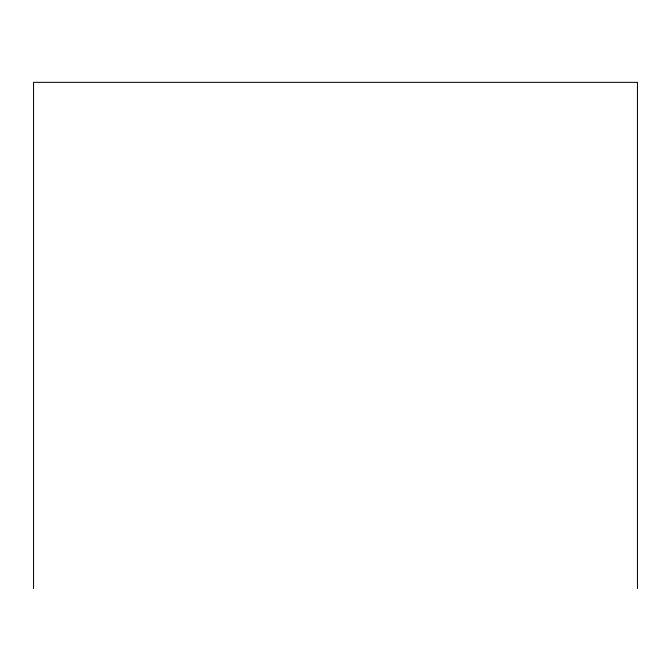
<?xml version="1.0" encoding="UTF-8"?>
<svg xmlns="http://www.w3.org/2000/svg" width="671" height="671" viewBox="0 0 671 671"><rect width="100%" height="100%" fill="white"/><g stroke="black" fill="none" stroke-linecap="round" stroke-linejoin="round"><path stroke-width="1.01" d="M637.45 588.652L637.45 82.348L33.55 82.348L33.55 588.652"/></g></svg>
